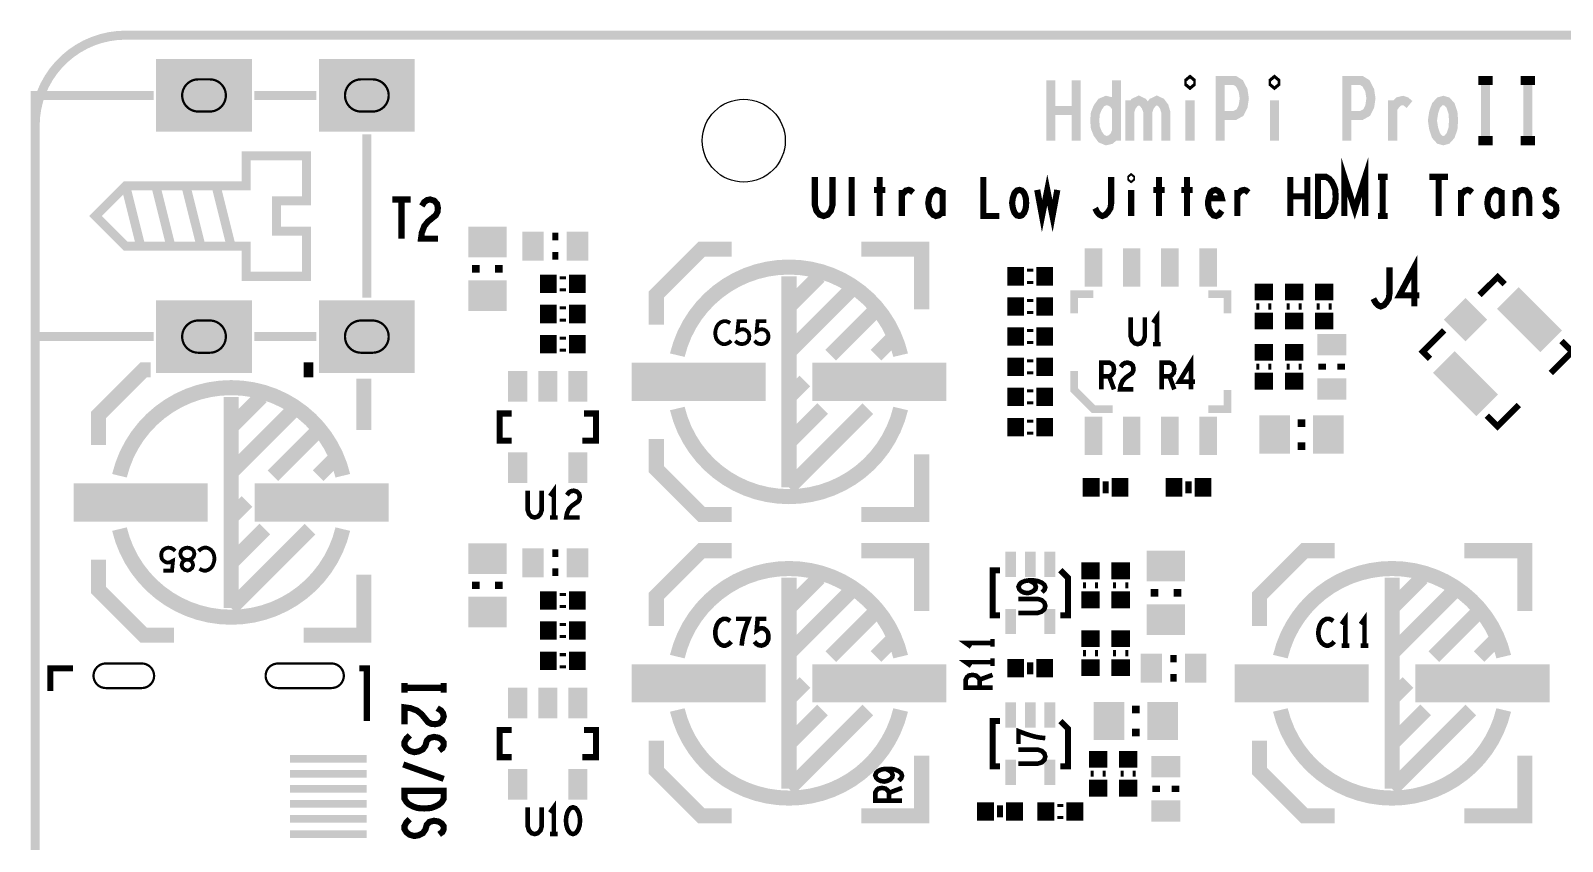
# Model space of a CAD drawing. Extents: x -0.2 to 95.2, y -0.2 to 56.9.
# Drawn here: x -0.2 to 50.6, y 29.8 to 56.7 of the extents above; entities that cross this region are included whole.
import ezdxf

# ---------------------------------------------------------------- set-up
doc = ezdxf.new("R2010")
doc.units = 0
doc.layers.get('0').update_dxf_attribs({"linetype": 'CONTINUOUS'})
for name, color, linetype in [('BOARD_ART', 7, 'CONTINUOUS'), ('HDMIPIPRO-1-4_DRL', 3, 'CONTINUOUS'), ('HDMIPIPROII_ROU', 4, 'CONTINUOUS'), ('PASTETOP_ART', 10, 'CONTINUOUS'), ('SILK_TOP_ART', 12, 'CONTINUOUS')]:
    doc.layers.add(name, color=color, linetype=linetype)

# ---------------------------------------------------------------- blocks, each defined once
blk = doc.blocks.new('RECTANGLE_48')
blk.add_solid([(1.5875, 1.2065), (1.5875, -1.2065), (-1.5875, 1.2065), (-1.5875, -1.2065)])
blk = doc.blocks.new('RECTANGLE_51')
blk.add_solid([(0.4826, 0.3556), (0.4826, -0.3556), (-0.4826, 0.3556), (-0.4826, -0.3556)])
blk = doc.blocks.new('RECTANGLE_50')
blk.add_solid([(2.2225, 0.635), (2.2225, -0.635), (-2.2225, 0.635), (-2.2225, -0.635)])
blk = doc.blocks.new('RECTANGLE_8')
blk.add_solid([(0.508, 0.635), (0.508, -0.635), (-0.508, 0.635), (-0.508, -0.635)])
blk = doc.blocks.new('RECTANGLE_42')
blk.add_solid([(1.27, 0.127), (1.27, -0.127), (-1.27, 0.127), (-1.27, -0.127)])
blk = doc.blocks.new('RECTANGLE_44')
blk.add_solid([(0.2921, 0.635), (0.2921, -0.635), (-0.2921, 0.635), (-0.2921, -0.635)])
blk = doc.blocks.new('RECTANGLE_41')
blk.add_solid([(0.3175, 0.508), (0.3175, -0.508), (-0.3175, 0.508), (-0.3175, -0.508)])
blk = doc.blocks.new('RECTANGLE_12')
blk.add_solid([(0.2794, 0.3048), (0.2794, -0.3048), (-0.2794, 0.3048), (-0.2794, -0.3048)])
blk = doc.blocks.new('CUSTOM_46')
for points in [[(-0.71842, 0), (0, 0.71842), (0.71842, 0), (0, 0.71842)], [(0, -0.71842), (-0.71842, 0), (0, -0.71842), (0.71842, 0)]]:
    blk.add_solid(points)
blk = doc.blocks.new('RECTANGLE_14')
blk.add_solid([(0.635, 0.508), (0.635, -0.508), (-0.635, 0.508), (-0.635, -0.508)])
blk = doc.blocks.new('CUSTOM_40')
for points in [[(-1.07763, 0.35921), (-0.35921, 1.07763), (0.35921, 0.35921), (-0.35921, 1.07763)], [(-0.35921, -0.35921), (-1.07763, 0.35921), (1.07763, -0.35921), (0.35921, 0.35921)], [(0.35921, -1.07763), (-0.35921, -0.35921), (0.35921, -1.07763), (1.07763, -0.35921)]]:
    blk.add_solid(points)
blk = doc.blocks.new('RECTANGLE_52')
blk.add_solid([(0.3556, 0.4826), (0.3556, -0.4826), (-0.3556, 0.4826), (-0.3556, -0.4826)])
blk = doc.blocks.new('RECTANGLE_13')
blk.add_solid([(0.1778, 0.4191), (0.1778, -0.4191), (-0.1778, 0.4191), (-0.1778, -0.4191)])
blk = doc.blocks.new('RECTANGLE_11')
blk.add_solid([(0.3048, 0.2794), (0.3048, -0.2794), (-0.3048, 0.2794), (-0.3048, -0.2794)])
blk = doc.blocks.new('ROUND_15')
blk.add_circle((0, 0), 1.375)

msp = doc.modelspace()

# ---------------------------------------------------------------- linework, layer by layer
at = {"layer": 'BOARD_ART', "const_width": 0.3}
msp.add_lwpolyline([(3, 56.5, 0.4142136), (0, 53.5)], format="xyb", dxfattribs=at)
for points in [[(92, 56.5), (3, 56.5)], [(0, 53.5), (0, 50.25), (0, 46.25)], [(0, 13.25), (0, 43.75), (0, 46.25)]]:
    msp.add_lwpolyline(points, dxfattribs=at)
at = {"layer": 'HDMIPIPROII_ROU', "const_width": 0.075}
for points in [[(5.4094, 55.0338, 1), (5.4094, 53.966)], [(5.7904, 53.966, 1), (5.7904, 55.0338)], [(10.8094, 55.0338, 1), (10.8094, 53.966)], [(11.1904, 53.966, 1), (11.1904, 55.0338)], [(5.4094, 47.0338, 1), (5.4094, 45.966)], [(5.7904, 45.966, 1), (5.7904, 47.0338)], [(10.8094, 47.0338, 1), (10.8094, 45.966)], [(11.1904, 45.966, 1), (11.1904, 47.0338)], [(2.3429, 35.6568, 1), (2.3429, 34.843)], [(3.5369, 34.843, 1), (3.5369, 35.6568)], [(8.0509, 35.6568, 1), (8.0509, 34.843)], [(9.8289, 34.843, 1), (9.8289, 35.6568)]]:
    msp.add_lwpolyline(points, format="xyb", dxfattribs=at)
for points in [[(5.7904, 55.0338), (5.4094, 55.0338)], [(11.1904, 55.0338), (10.8094, 55.0338)], [(5.4094, 53.966), (5.7904, 53.966)], [(10.8094, 53.966), (11.1904, 53.966)], [(5.7904, 47.0338), (5.4094, 47.0338)], [(11.1904, 47.0338), (10.8094, 47.0338)], [(5.4094, 45.966), (5.7904, 45.966)], [(10.8094, 45.966), (11.1904, 45.966)], [(3.5369, 35.6568), (2.3429, 35.6568)], [(9.8289, 35.6568), (8.0509, 35.6568)], [(2.3429, 34.843), (3.5369, 34.843)], [(8.0509, 34.843), (9.8289, 34.843)]]:
    msp.add_lwpolyline(points, dxfattribs=at)
at = {"layer": 'SILK_TOP_ART'}
for points, const_width in [([(33.68, 53), (33.68, 55)], 0.3), ([(34.52, 55), (34.52, 53)], 0.3), ([(35.86, 55), (35.86, 53)], 0.3), ([(38.3, 54.8666), (38.26, 54.9), (38.26, 54.9667), (38.3, 55), (38.34, 54.9667), (38.34, 54.9), (38.3, 54.8666)], 0.3), ([(39.3, 53), (39.3, 55), (39.78, 55), (39.94, 54.9), (40.06, 54.6667), (40.1, 54.4), (40.06, 54.1333), (39.96, 53.9333), (39.78, 53.8333), (39.3, 53.8333)], 0.3), ([(41.1, 54.8666), (41.06, 54.9), (41.06, 54.9667), (41.1, 55), (41.14, 54.9667), (41.14, 54.9), (41.1, 54.8666)], 0.3), ([(43.5, 53), (43.5, 55), (43.98, 55), (44.14, 54.9), (44.26, 54.6667), (44.3, 54.4), (44.26, 54.1333), (44.16, 53.9333), (43.98, 53.8333), (43.5, 53.8333)], 0.3), ([(47.86, 55), (48.34, 55)], 0.3), ([(48.1, 55), (48.1, 53)], 0.3), ([(49.26, 55), (49.74, 55)], 0.3), ([(49.5, 55), (49.5, 53)], 0.3), ([(3.9261, 54.5), (0, 54.5), (0, 46.5), (3.9261, 46.5)], 0.3), ([(9.3261, 54.5), (7.2739, 54.5)], 0.3), ([(35.86, 53.2999), (35.78, 53.1333), (35.66, 53.0333), (35.52, 53), (35.36, 53.0667), (35.24, 53.2333), (35.16, 53.4333), (35.14, 53.6666), (35.16, 53.9), (35.24, 54.1), (35.36, 54.2666), (35.52, 54.3333), (35.66, 54.3), (35.76, 54.2333), (35.86, 54.1)], 0.3), ([(36.3, 53.9666), (36.36, 54.1333), (36.46, 54.2666), (36.6, 54.3333), (36.74, 54.2666), (36.84, 54.1333), (36.9, 53.9666), (36.9, 53)], 0.3), ([(36.3, 53), (36.3, 54.3333)], 0.3), ([(36.9, 53.9666), (36.96, 54.1333), (37.06, 54.2666), (37.2, 54.3333), (37.34, 54.2666), (37.44, 54.1333), (37.5, 53.9333), (37.5, 53)], 0.3), ([(38.3, 54.3333), (38.3, 53)], 0.3), ([(41.1, 54.3333), (41.1, 53)], 0.3), ([(45.02, 54.0667), (45.12, 54.2), (45.22, 54.3), (45.36, 54.3333), (45.46, 54.3), (45.58, 54.2)], 0.3), ([(45.02, 53), (45.02, 54.3333)], 0.3), ([(46.7, 53), (46.58, 53.0333), (46.46, 53.1666), (46.38, 53.4), (46.34, 53.6666), (46.38, 53.9333), (46.46, 54.1667), (46.58, 54.3), (46.7, 54.3333), (46.82, 54.3), (46.94, 54.1667), (47.02, 53.9333), (47.04, 53.6666), (47.02, 53.4), (46.94, 53.1666), (46.82, 53.0333), (46.7, 53)], 0.3), ([(34.52, 54), (33.68, 54)], 0.3), ([(11, 50.5), (11, 53.2071)], 0.3), ([(47.86, 53), (48.34, 53)], 0.3), ([(49.26, 53), (49.74, 53)], 0.3), ([(7.9999, 50.5), (8, 51), (9, 51), (9, 52.5001), (7, 52.5), (7, 51.5), (3, 51.5001), (2, 50.5001), (3.0001, 49.5), (7, 49.5), (7, 48.5), (9, 48.4999), (9, 50), (8, 50), (7.9999, 50.5)], 0.3), ([(43.4163, 50.5), (43.4163, 51.8), (43.763, 50.7167), (44.1097, 51.8), (44.1097, 50.5)], 0.2032), ([(25.8567, 51.8), (25.8567, 50.8683), (25.91, 50.6733), (26.0167, 50.5433), (26.15, 50.5), (26.2833, 50.5433), (26.39, 50.6733), (26.4433, 50.8683), (26.4433, 51.8)], 0.2032), ([(27.077, 50.5), (27.077, 51.8)], 0.2032), ([(28.004, 51.8), (28.004, 50.5)], 0.2032), ([(31.4453, 51.8), (31.4453, 50.5), (31.9787, 50.5)], 0.2032), ([(33.2327, 51.3666), (33.3927, 50.5), (33.566, 51.3666), (33.7393, 50.5), (33.8993, 51.3666)], 0.2032), ([(35.1533, 50.76), (35.22, 50.63), (35.3, 50.5433), (35.3933, 50.5), (35.5, 50.5433), (35.58, 50.63), (35.66, 50.76), (35.6867, 50.9333), (35.6867, 51.8)], 0.2032), ([(36.347, 51.7133), (36.3203, 51.735), (36.3203, 51.7783), (36.347, 51.8), (36.3737, 51.7783), (36.3737, 51.735), (36.347, 51.7133)], 0.2032), ([(37.274, 51.8), (37.274, 50.5)], 0.2032), ([(38.201, 51.8), (38.201, 50.5)], 0.2032), ([(41.629, 50.5), (41.629, 51.8)], 0.2032), ([(42.189, 51.8), (42.189, 50.5)], 0.2032), ([(42.5427, 50.5), (42.5427, 51.8), (42.8093, 51.8), (42.916, 51.735), (42.996, 51.6483), (43.0627, 51.5184), (43.116, 51.3666), (43.1293, 51.15), (43.116, 50.9333), (43.0627, 50.7816), (42.996, 50.6516), (42.916, 50.565), (42.8093, 50.5), (42.5427, 50.5)], 0.2032), ([(44.53, 51.8), (44.85, 51.8)], 0.2032), ([(44.69, 51.8), (44.69, 50.5)], 0.2032), ([(46.2373, 51.8), (46.8507, 51.8)], 0.2032), ([(46.544, 51.8), (46.544, 50.5)], 0.2032), ([(3.5001, 49.5), (3, 51.5)], 0.3), ([(4.5, 49.5), (4, 51.5)], 0.3), ([(5.5, 49.5), (5, 51.5)], 0.3), ([(6.5, 49.5), (6, 51.5)], 0.3), ([(27.8173, 51.3666), (28.1907, 51.3666)], 0.2032), ([(28.7443, 51.1933), (28.811, 51.28), (28.8777, 51.345), (28.971, 51.3666), (29.0377, 51.345), (29.1177, 51.28)], 0.2032), ([(28.7443, 50.5), (28.7443, 51.3666)], 0.2032), ([(30.098, 51.215), (30.0447, 51.3017), (29.9647, 51.345), (29.8713, 51.3666), (29.778, 51.3233), (29.698, 51.2367), (29.6447, 51.1067), (29.618, 50.9333), (29.6447, 50.76), (29.698, 50.63), (29.778, 50.5433), (29.8713, 50.5), (29.9647, 50.5217), (30.0447, 50.5866), (30.098, 50.6733)], 0.2032), ([(30.098, 50.5), (30.098, 51.3666)], 0.2032), ([(32.639, 50.5), (32.559, 50.5217), (32.479, 50.6083), (32.4257, 50.76), (32.399, 50.9333), (32.4257, 51.1067), (32.479, 51.2583), (32.559, 51.345), (32.639, 51.3666), (32.719, 51.345), (32.799, 51.2583), (32.8523, 51.1067), (32.8657, 50.9333), (32.8523, 50.76), (32.799, 50.6083), (32.719, 50.5217), (32.639, 50.5)], 0.2032), ([(36.347, 51.3666), (36.347, 50.5)], 0.2032), ([(37.0873, 51.3666), (37.4607, 51.3666)], 0.2032), ([(38.0143, 51.3666), (38.3877, 51.3666)], 0.2032), ([(38.928, 51.085), (39.3547, 51.085), (39.3147, 51.2367), (39.248, 51.3233), (39.1547, 51.3666), (39.0613, 51.345), (38.9813, 51.28), (38.928, 51.1283), (38.9013, 50.9983), (38.9013, 50.8683), (38.928, 50.7383), (38.9947, 50.6083), (39.0747, 50.5217), (39.168, 50.5), (39.2613, 50.5433), (39.3547, 50.6733)], 0.2032), ([(39.8683, 51.1933), (39.935, 51.28), (40.0017, 51.345), (40.095, 51.3666), (40.1617, 51.345), (40.2417, 51.28)], 0.2032), ([(39.8683, 50.5), (39.8683, 51.3666)], 0.2032), ([(47.2843, 51.1933), (47.351, 51.28), (47.4177, 51.345), (47.511, 51.3666), (47.5777, 51.345), (47.6577, 51.28)], 0.2032), ([(47.2843, 50.5), (47.2843, 51.3666)], 0.2032), ([(48.638, 51.215), (48.5847, 51.3017), (48.5047, 51.345), (48.4113, 51.3666), (48.318, 51.3233), (48.238, 51.2367), (48.1847, 51.1067), (48.158, 50.9333), (48.1847, 50.76), (48.238, 50.63), (48.318, 50.5433), (48.4113, 50.5), (48.5047, 50.5217), (48.5847, 50.5866), (48.638, 50.6733)], 0.2032), ([(48.638, 50.5), (48.638, 51.3666)], 0.2032), ([(49.0983, 51.15), (49.1517, 51.2583), (49.2317, 51.345), (49.3383, 51.3666), (49.4317, 51.345), (49.5117, 51.2583), (49.5517, 51.1067), (49.5517, 50.5)], 0.2032), ([(49.0983, 50.5), (49.0983, 51.3666)], 0.2032), ([(50.052, 50.6516), (50.1187, 50.565), (50.212, 50.5), (50.292, 50.5), (50.372, 50.5433), (50.4253, 50.6083), (50.452, 50.695), (50.4387, 50.825), (50.3853, 50.89), (50.1453, 51.02), (50.092, 51.1717), (50.1187, 51.28), (50.172, 51.345), (50.252, 51.3666), (50.332, 51.345), (50.412, 51.28)], 0.2032), ([(11.8433, 51.05), (12.4567, 51.05)], 0.2032), ([(12.15, 51.05), (12.15, 49.75)], 0.2032), ([(12.8237, 50.8333), (12.9037, 50.9633), (12.997, 51.0283), (13.1037, 51.05), (13.237, 51.0067), (13.3303, 50.8983), (13.357, 50.7684), (13.3437, 50.6383), (13.2903, 50.53), (13.0237, 50.3133), (12.9037, 50.1617), (12.8237, 49.945), (12.797, 49.75), (13.357, 49.75)], 0.2032), ([(42.189, 51.15), (41.629, 51.15)], 0.2032), ([(11, 47.7929), (11, 50.5)], 0.3), ([(44.53, 50.5), (44.85, 50.5)], 0.2032), ([(17.25, 49.6905), (17.25, 49.9445)], 0.2032), ([(17.25, 49.0555), (17.25, 49.3095)], 0.2032), ([(23.1, 49.4), (22.1, 49.4), (20.6, 47.9), (20.6, 46.9)], 0.5), ([(27.4, 49.4), (29.4, 49.4), (29.4, 47.4)], 0.5), ([(14.746, 48.75), (14.492, 48.75)], 0.254), ([(15.508, 48.75), (15.254, 48.75)], 0.254), ([(33, 48.75), (33, 48.65)], 0.2032), ([(44.3833, 47.76), (44.45, 47.63), (44.53, 47.5433), (44.6233, 47.5), (44.73, 47.5433), (44.81, 47.63), (44.89, 47.76), (44.9167, 47.9333), (44.9167, 48.8)], 0.2032), ([(45.737, 47.5), (45.737, 48.8), (45.2437, 47.8683), (45.9103, 47.8683)], 0.2032), ([(17.5, 48.4), (17.5, 48.5)], 0.2032), ([(25, 47.5), (26, 48.5)], 0.5), ([(25, 48.5), (25, 41.5)], 0.5), ([(33, 48.35), (33, 48.25)], 0.2032), ([(47.9057, 47.8806), (48.5, 48.4749), (48.7351, 48.2398)], 0.2032), ([(17.5, 48), (17.5, 48.1)], 0.2032), ([(25, 46), (27, 48)], 0.5), ([(33, 47.75), (33, 47.65)], 0.2032), ([(34.46, 47.27), (34.46, 47.905), (35.095, 47.905)], 0.254), ([(38.905, 47.905), (39.54, 47.905), (39.54, 47.27)], 0.254), ([(17.5, 47.4), (17.5, 47.5)], 0.2032), ([(26.3849, 45.8849), (27.8, 47.3)], 0.5), ([(33, 47.35), (33, 47.25)], 0.2032), ([(37.2025, 46.25), (37.2025, 47.139), (37.0755, 46.9612)], 0.1524), ([(40.5, 47.5), (40.6, 47.5)], 0.2032), ([(40.9, 47.5), (41, 47.5)], 0.2032), ([(41.5, 47.5), (41.6, 47.5)], 0.2032), ([(41.9, 47.5), (42, 47.5)], 0.2032), ([(42.5, 47.5), (42.6, 47.5)], 0.2032), ([(42.9, 47.5), (43, 47.5)], 0.2032), ([(17.5, 47), (17.5, 47.1)], 0.2032), ([(23.0503, 46.9485), (22.9868, 46.9866), (22.9128, 47.012), (22.8281, 47.012), (22.7328, 46.9739), (22.6588, 46.9104), (22.6058, 46.8342), (22.5635, 46.7072), (22.5529, 46.5929), (22.5741, 46.4786), (22.6058, 46.4024), (22.6693, 46.3262), (22.7434, 46.2754), (22.8175, 46.25), (22.8916, 46.25), (22.9657, 46.2754), (23.0292, 46.3135), (23.0821, 46.3643)], 0.127), ([(23.2197, 46.3643), (23.2832, 46.3008), (23.3572, 46.2627), (23.4525, 46.25), (23.5478, 46.2754), (23.6218, 46.3262), (23.6748, 46.4151), (23.6853, 46.5167), (23.6642, 46.6183), (23.6112, 46.6818), (23.5372, 46.7326), (23.4631, 46.7453), (23.389, 46.7326), (23.2938, 46.6818), (23.3255, 47.012), (23.6112, 47.012)], 0.127), ([(23.8547, 46.3643), (23.9182, 46.3008), (23.9922, 46.2627), (24.0875, 46.25), (24.1828, 46.2754), (24.2568, 46.3262), (24.3098, 46.4151), (24.3203, 46.5167), (24.2992, 46.6183), (24.2462, 46.6818), (24.1722, 46.7326), (24.0981, 46.7453), (24.024, 46.7326), (23.9288, 46.6818), (23.9605, 47.012), (24.2462, 47.012)], 0.127), ([(33, 46.75), (33, 46.65)], 0.2032), ([(36.3347, 47.139), (36.3347, 46.5019), (36.377, 46.3685), (36.4617, 46.2796), (36.5675, 46.25), (36.6733, 46.2796), (36.758, 46.3685), (36.8003, 46.5019), (36.8003, 47.139)], 0.1524), ([(46.7322, 46.7071), (46.0251, 46), (46.2602, 45.7649)], 0.2032), ([(7.2739, 46.5), (9.3261, 46.5)], 0.3), ([(17.5, 46.4), (17.5, 46.5)], 0.2032), ([(27.8849, 45.8849), (28.4, 46.4)], 0.5), ([(33, 46.35), (33, 46.25)], 0.2032), ([(37.0755, 46.25), (37.3295, 46.25)], 0.1524), ([(50.2678, 45.2929), (50.9749, 46), (50.6213, 46.3536)], 0.2032), ([(17.5, 46), (17.5, 46.1)], 0.2032), ([(33, 45.75), (33, 45.65)], 0.2032), ([(38.3295, 44.75), (38.3295, 45.639), (37.9379, 45.0019), (38.4671, 45.0019)], 0.1524), ([(3.8261, 45.4), (3.6, 45.4), (2.1, 43.9), (2.1, 42.9)], 0.5), ([(8.9, 45.4), (9.2261, 45.4)], 0.5), ([(10.9, 45.1071), (10.9, 43.4)], 0.5), ([(25, 44.5), (25.5276, 45.0276)], 0.5), ([(33, 45.35), (33, 45.25)], 0.2032), ([(35.73, 44.095), (35.095, 44.095), (34.46, 44.73), (34.46, 45.365)], 0.254), ([(35.3558, 44.75), (35.3558, 45.639), (35.6204, 45.639), (35.7051, 45.5945), (35.758, 45.5353), (35.7792, 45.4167), (35.758, 45.2982), (35.6945, 45.2241), (35.6204, 45.1797), (35.3558, 45.1797)], 0.1524), ([(35.6204, 45.1797), (35.7792, 44.75)], 0.1524), ([(36.0014, 45.4908), (36.0649, 45.5797), (36.139, 45.6242), (36.2237, 45.639), (36.3295, 45.6094), (36.4036, 45.5353), (36.4248, 45.4464), (36.4142, 45.3575), (36.3718, 45.2834), (36.1602, 45.1352), (36.0649, 45.0315), (36.0014, 44.8833), (35.9802, 44.75), (36.4248, 44.75)], 0.1524), ([(37.3558, 44.75), (37.3558, 45.639), (37.6204, 45.639), (37.7051, 45.5945), (37.758, 45.5353), (37.7792, 45.4167), (37.758, 45.2982), (37.6945, 45.2241), (37.6204, 45.1797), (37.3558, 45.1797)], 0.1524), ([(37.6204, 45.1797), (37.7792, 44.75)], 0.1524), ([(40.6, 45.5), (40.5, 45.5)], 0.2032), ([(41, 45.5), (40.9, 45.5)], 0.2032), ([(41.6, 45.5), (41.5, 45.5)], 0.2032), ([(42, 45.5), (41.9, 45.5)], 0.2032), ([(42.8095, 45.5), (42.5555, 45.5)], 0.2032), ([(43.4445, 45.5), (43.1905, 45.5)], 0.2032), ([(6.5, 44.5), (6.5, 37.5)], 0.5), ([(6.5, 43.5), (7.5, 44.5)], 0.5), ([(33, 44.75), (33, 44.65)], 0.2032), ([(39.54, 44.73), (39.54, 44.095), (38.905, 44.095)], 0.254), ([(6.5, 42), (8.5, 44)], 0.5), ([(25, 41.5), (27.6151, 44.1151)], 0.5), ([(25, 43), (26.1151, 44.1151)], 0.5), ([(33, 44.35), (33, 44.25)], 0.2032), ([(49.2071, 44.2322), (48.5, 43.5251), (48.1464, 43.8787)], 0.2032), ([(15.8, 43.95), (15.4, 43.95), (15.4, 43.05), (15.8, 43.05)], 0.2), ([(18.2, 43.95), (18.6, 43.95), (18.6, 43.05), (18.15, 43.05)], 0.2), ([(33, 43.75), (33, 43.65)], 0.2032), ([(42, 43.504), (42, 43.758)], 0.254), ([(7.8849, 41.8849), (9.3, 43.3)], 0.5), ([(23.1, 40.6), (22.1, 40.6), (20.6, 42.1), (20.6, 43.1)], 0.5), ([(33, 43.35), (33, 43.25)], 0.2032), ([(27.4, 40.6), (29.4, 40.6), (29.4, 42.6)], 0.5), ([(42, 42.742), (42, 42.996)], 0.254), ([(9.3849, 41.8849), (9.9, 42.4)], 0.5), ([(35.5, 41.7), (35.5, 41.3)], 0.2032), ([(38.25, 41.7), (38.25, 41.3)], 0.2032), ([(6.5, 40.5), (7.0276, 41.0276)], 0.5), ([(16.3347, 41.389), (16.3347, 40.7519), (16.377, 40.6185), (16.4617, 40.5296), (16.5675, 40.5), (16.6733, 40.5296), (16.758, 40.6185), (16.8003, 40.7519), (16.8003, 41.389)], 0.1524), ([(17.2025, 40.5), (17.2025, 41.389), (17.0755, 41.2112)], 0.1524), ([(17.6364, 41.2408), (17.6999, 41.3297), (17.774, 41.3742), (17.8587, 41.389), (17.9645, 41.3594), (18.0386, 41.2853), (18.0598, 41.1964), (18.0492, 41.1075), (18.0068, 41.0334), (17.7952, 40.8852), (17.6999, 40.7815), (17.6364, 40.6333), (17.6152, 40.5), (18.0598, 40.5)], 0.1524), ([(6.5, 37.5), (9.1151, 40.1151)], 0.5), ([(6.5, 39), (7.6151, 40.1151)], 0.5), ([(17.0755, 40.5), (17.3295, 40.5)], 0.1524), ([(23.1, 39.4), (22.1, 39.4), (20.6, 37.9), (20.6, 36.9)], 0.5), ([(27.4, 39.4), (29.4, 39.4), (29.4, 37.4)], 0.5), ([(43.1, 39.4), (42.1, 39.4), (40.6, 37.9), (40.6, 36.9)], 0.5), ([(47.4, 39.4), (49.4, 39.4), (49.4, 37.4)], 0.5), ([(4.6, 36.6), (3.6, 36.6), (2.1, 38.1), (2.1, 39.1)], 0.5), ([(4.6453, 39.3857), (4.5818, 39.4492), (4.5078, 39.4873), (4.4125, 39.5), (4.3172, 39.4746), (4.2432, 39.4238), (4.1902, 39.3349), (4.1797, 39.2333), (4.2008, 39.1317), (4.2538, 39.0682), (4.3278, 39.0174), (4.4019, 39.0047), (4.476, 39.0174), (4.5712, 39.0682), (4.5395, 38.738), (4.2538, 38.738)], 0.127), ([(5.0475, 39.5), (4.9734, 39.4873), (4.8888, 39.4492), (4.8358, 39.3857), (4.8147, 39.2968), (4.8358, 39.2079), (4.8993, 39.1317), (4.9946, 39.0936), (5.1004, 39.0936), (5.1639, 39.0682), (5.2168, 39.0047), (5.238, 38.9158), (5.2062, 38.8269), (5.1322, 38.7634), (5.0475, 38.738), (4.9628, 38.7634), (4.8888, 38.8269), (4.857, 38.9158), (4.8782, 39.0047), (4.9311, 39.0682), (4.9946, 39.0936), (5.1004, 39.0936), (5.1957, 39.1317), (5.2592, 39.2079), (5.2803, 39.2968), (5.2592, 39.3857), (5.2062, 39.4492), (5.1216, 39.4873), (5.0475, 39.5)], 0.127), ([(5.4497, 38.8015), (5.5132, 38.7634), (5.5872, 38.738), (5.6719, 38.738), (5.7672, 38.7761), (5.8412, 38.8396), (5.8942, 38.9158), (5.9365, 39.0428), (5.9471, 39.1571), (5.9259, 39.2714), (5.8942, 39.3476), (5.8307, 39.4238), (5.7566, 39.4746), (5.6825, 39.5), (5.6084, 39.5), (5.5343, 39.4746), (5.4708, 39.4365), (5.4179, 39.3857)], 0.127), ([(17.25, 39.1905), (17.25, 39.4445)], 0.2032), ([(8.9, 36.6), (10.9, 36.6), (10.9, 38.6)], 0.5), ([(17.25, 38.5555), (17.25, 38.8095)], 0.2032), ([(25, 38.5), (25, 31.5)], 0.5), ([(25, 37.5), (26, 38.5)], 0.5), ([(32, 37.25), (31.75, 37.25), (31.75, 38.75), (32, 38.75)], 0.2), ([(34, 38.75), (34.25, 38.5), (34.25, 37.25), (34, 37.25)], 0.2), ([(45, 38.5), (45, 31.5)], 0.5), ([(45, 37.5), (46, 38.5)], 0.5), ([(14.746, 38.25), (14.492, 38.25)], 0.254), ([(15.508, 38.25), (15.254, 38.25)], 0.254), ([(17.5, 37.9), (17.5, 38)], 0.2032), ([(25, 36), (27, 38)], 0.5), ([(33.3963, 38.0226), (33.4704, 38.0967), (33.5, 38.1813), (33.4704, 38.266), (33.3815, 38.3401), (33.2481, 38.393), (33.1148, 38.4142), (32.9518, 38.4142), (32.8184, 38.393), (32.6999, 38.3401), (32.6406, 38.2766), (32.611, 38.2025), (32.6406, 38.1178), (32.6999, 38.0543), (32.7888, 38.012), (32.9074, 37.9908), (33.011, 38.012), (33.1148, 38.0649), (33.174, 38.1284), (33.1889, 38.2025), (33.1592, 38.2872), (33.0851, 38.3507), (32.9518, 38.4142)], 0.1524), ([(34.75, 38.25), (34.85, 38.25)], 0.2032), ([(35.15, 38.25), (35.25, 38.25)], 0.2032), ([(35.75, 38.25), (35.85, 38.25)], 0.2032), ([(36.15, 38.25), (36.25, 38.25)], 0.2032), ([(36.992, 38), (37.246, 38)], 0.254), ([(37.754, 38), (38.008, 38)], 0.254), ([(45, 36), (47, 38)], 0.5), ([(17.5, 37.5), (17.5, 37.6)], 0.2032), ([(32.611, 37.3347), (33.2481, 37.3347), (33.3815, 37.377), (33.4704, 37.4617), (33.5, 37.5675), (33.4704, 37.6733), (33.3815, 37.758), (33.2481, 37.8003), (32.611, 37.8003)], 0.1524), ([(17.5, 36.9), (17.5, 37)], 0.2032), ([(23.0503, 37.0649), (22.9868, 37.1094), (22.9128, 37.139), (22.8281, 37.139), (22.7328, 37.0945), (22.6588, 37.0205), (22.6058, 36.9316), (22.5635, 36.7834), (22.5529, 36.65), (22.5741, 36.5167), (22.6058, 36.4278), (22.6693, 36.3389), (22.7434, 36.2796), (22.8175, 36.25), (22.8916, 36.25), (22.9657, 36.2796), (23.0292, 36.3241), (23.0821, 36.3833)], 0.1524), ([(23.4313, 36.25), (23.4525, 36.4426), (23.4843, 36.6056), (23.5266, 36.7538), (23.5795, 36.9167), (23.6642, 37.139), (23.2408, 37.139)], 0.1524), ([(23.8547, 36.3833), (23.9182, 36.3093), (23.9922, 36.2648), (24.0875, 36.25), (24.1828, 36.2796), (24.2568, 36.3389), (24.3098, 36.4426), (24.3203, 36.5611), (24.2992, 36.6797), (24.2462, 36.7538), (24.1722, 36.813), (24.0981, 36.8278), (24.024, 36.813), (23.9288, 36.7538), (23.9605, 37.139), (24.2462, 37.139)], 0.1524), ([(26.3849, 35.8849), (27.8, 37.3)], 0.5), ([(43.0503, 37.0649), (42.9868, 37.1094), (42.9128, 37.139), (42.8281, 37.139), (42.7328, 37.0945), (42.6588, 37.0205), (42.6058, 36.9316), (42.5635, 36.7834), (42.5529, 36.65), (42.5741, 36.5167), (42.6058, 36.4278), (42.6693, 36.3389), (42.7434, 36.2796), (42.8175, 36.25), (42.8916, 36.25), (42.9657, 36.2796), (43.0292, 36.3241), (43.0821, 36.3833)], 0.1524), ([(43.4525, 36.25), (43.4525, 37.139), (43.3255, 36.9612)], 0.1524), ([(44.0875, 36.25), (44.0875, 37.139), (43.9605, 36.9612)], 0.1524), ([(46.3849, 35.8849), (47.8, 37.3)], 0.5), ([(17.5, 36.5), (17.5, 36.6)], 0.2032), ([(27.8849, 35.8849), (28.4, 36.4)], 0.5), ([(47.8849, 35.8849), (48.4, 36.4)], 0.5), ([(17.5, 35.9), (17.5, 36)], 0.2032), ([(31.75, 36.3375), (30.861, 36.3375), (31.0388, 36.2105)], 0.1524), ([(31.75, 36.2105), (31.75, 36.4645)], 0.1524), ([(34.85, 36), (34.75, 36)], 0.2032), ([(35.25, 36), (35.15, 36)], 0.2032), ([(35.85, 36), (35.75, 36)], 0.2032), ([(36.25, 36), (36.15, 36)], 0.2032), ([(43.3255, 36.25), (43.5795, 36.25)], 0.1524), ([(43.9605, 36.25), (44.2145, 36.25)], 0.1524), ([(1.25, 35.5), (0.5, 35.5), (0.5, 34.75)], 0.2032), ([(11, 33.75), (11, 35.5), (10.75, 35.5)], 0.2032), ([(17.5, 35.5), (17.5, 35.6)], 0.2032), ([(31.75, 35.7025), (30.861, 35.7025), (31.0388, 35.5755)], 0.1524), ([(31.75, 35.5755), (31.75, 35.8295)], 0.1524), ([(33, 35.3), (33, 35.7)], 0.2032), ([(37.75, 35.6905), (37.75, 35.9445)], 0.2032), ([(12.25, 35.01), (12.25, 34.69)], 0.2032), ([(13.55, 35.01), (13.55, 34.69)], 0.2032), ([(25, 34.5), (25.5276, 35.0276)], 0.5), ([(31.75, 34.8558), (30.861, 34.8558), (30.861, 35.1204), (30.9055, 35.2051), (30.9647, 35.258), (31.0833, 35.2792), (31.2018, 35.258), (31.2759, 35.1945), (31.3203, 35.1204), (31.3203, 34.8558)], 0.1524), ([(31.3203, 35.1204), (31.75, 35.2792)], 0.1524), ([(37.75, 35.0555), (37.75, 35.3095)], 0.2032), ([(45, 34.5), (45.5276, 35.0276)], 0.5), ([(13.55, 34.85), (12.25, 34.85)], 0.2032), ([(13.3333, 34.1763), (13.4633, 34.0963), (13.5283, 34.003), (13.55, 33.8963), (13.5067, 33.763), (13.3983, 33.6697), (13.2684, 33.643), (13.1383, 33.6563), (13.03, 33.7097), (12.8133, 33.9763), (12.6617, 34.0963), (12.445, 34.1763), (12.25, 34.203), (12.25, 33.643)], 0.2032), ([(25, 31.5), (27.6151, 34.1151)], 0.5), ([(25, 33), (26.1151, 34.1151)], 0.5), ([(36.5, 34.004), (36.5, 34.258)], 0.254), ([(45, 31.5), (47.6151, 34.1151)], 0.5), ([(45, 33), (46.1151, 34.1151)], 0.5), ([(15.8, 33.45), (15.4, 33.45), (15.4, 32.55), (15.8, 32.55)], 0.2), ([(18.2, 33.45), (18.6, 33.45), (18.6, 32.55), (18.15, 32.55)], 0.2), ([(32, 32.25), (31.75, 32.25), (31.75, 33.75), (32, 33.75)], 0.2), ([(34, 33.75), (34.25, 33.5), (34.25, 32.25), (34, 32.25)], 0.2), ([(36.5, 33.242), (36.5, 33.496)], 0.254), ([(12.4233, 33.276), (12.315, 33.1693), (12.25, 33.0493), (12.25, 32.9427), (12.315, 32.836), (12.4233, 32.756), (12.575, 32.716), (12.7266, 32.7427), (12.8567, 32.8093), (12.9433, 32.9293), (12.9867, 33.0893), (13.0733, 33.1827), (13.225, 33.2227), (13.3767, 33.196), (13.485, 33.1293), (13.55, 33.036), (13.55, 32.9427), (13.5067, 32.8493), (13.3983, 32.7693)], 0.2032), ([(23.1, 30.6), (22.1, 30.6), (20.6, 32.1), (20.6, 33.1)], 0.5), ([(33.5, 33.1813), (33.3074, 33.2025), (33.1444, 33.2343), (32.9962, 33.2766), (32.8333, 33.3295), (32.611, 33.4142), (32.611, 32.9908)], 0.1524), ([(43.1, 30.6), (42.1, 30.6), (40.6, 32.1), (40.6, 33.1)], 0.5), ([(27.4, 30.6), (29.4, 30.6), (29.4, 32.6)], 0.5), ([(32.611, 32.3347), (33.2481, 32.3347), (33.3815, 32.377), (33.4704, 32.4617), (33.5, 32.5675), (33.4704, 32.6733), (33.3815, 32.758), (33.2481, 32.8003), (32.611, 32.8003)], 0.1524), ([(47.4, 30.6), (49.4, 30.6), (49.4, 32.6)], 0.5), ([(12.2067, 32.309), (13.55, 31.829)], 0.2032), ([(28.6463, 31.7726), (28.7204, 31.8467), (28.75, 31.9313), (28.7204, 32.016), (28.6315, 32.0901), (28.4981, 32.143), (28.3648, 32.1642), (28.2018, 32.1642), (28.0684, 32.143), (27.9499, 32.0901), (27.8906, 32.0266), (27.861, 31.9525), (27.8906, 31.8678), (27.9499, 31.8043), (28.0388, 31.762), (28.1574, 31.7408), (28.261, 31.762), (28.3648, 31.8149), (28.424, 31.8784), (28.4389, 31.9525), (28.4092, 32.0372), (28.3351, 32.1007), (28.2018, 32.1642)], 0.1524), ([(35, 32), (35.1, 32)], 0.2032), ([(35.4, 32), (35.5, 32)], 0.2032), ([(36, 32), (36.1, 32)], 0.2032), ([(36.4, 32), (36.5, 32)], 0.2032), ([(12.25, 31.4353), (13.55, 31.4353), (13.55, 31.1687), (13.485, 31.062), (13.3983, 30.982), (13.2684, 30.9153), (13.1166, 30.862), (12.9, 30.8487), (12.6833, 30.862), (12.5316, 30.9153), (12.4016, 30.982), (12.315, 31.062), (12.25, 31.1687), (12.25, 31.4353)], 0.2032), ([(28.75, 31.1058), (27.861, 31.1058), (27.861, 31.3704), (27.9055, 31.4551), (27.9647, 31.508), (28.0833, 31.5292), (28.2018, 31.508), (28.2759, 31.4445), (28.3203, 31.3704), (28.3203, 31.1058)], 0.1524), ([(28.3203, 31.3704), (28.75, 31.5292)], 0.1524), ([(37.0555, 31.5), (37.3095, 31.5)], 0.2032), ([(37.6905, 31.5), (37.9445, 31.5)], 0.2032), ([(17.2025, 30), (17.2025, 30.889), (17.0755, 30.7112)], 0.1524), ([(32, 30.95), (32, 30.55)], 0.2032), ([(34, 30.9), (34, 31)], 0.2032), ([(12.4233, 30.495), (12.315, 30.3883), (12.25, 30.2683), (12.25, 30.1617), (12.315, 30.055), (12.4233, 29.975), (12.575, 29.935), (12.7266, 29.9617), (12.8567, 30.0283), (12.9433, 30.1483), (12.9867, 30.3083), (13.0733, 30.4017), (13.225, 30.4417), (13.3767, 30.415), (13.485, 30.3483), (13.55, 30.255), (13.55, 30.1617), (13.5067, 30.0683), (13.3983, 29.9883)], 0.2032), ([(16.3347, 30.889), (16.3347, 30.2519), (16.377, 30.1185), (16.4617, 30.0296), (16.5675, 30), (16.6733, 30.0296), (16.758, 30.1185), (16.8003, 30.2519), (16.8003, 30.889)], 0.1524), ([(17.8375, 30.889), (17.7528, 30.8594), (17.6893, 30.7853), (17.647, 30.6964), (17.6152, 30.5778), (17.6047, 30.4445), (17.6152, 30.3111), (17.647, 30.1926), (17.6893, 30.1037), (17.7528, 30.0296), (17.8375, 30), (17.9222, 30.0296), (17.9857, 30.1037), (18.028, 30.1926), (18.0598, 30.3111), (18.0703, 30.4445), (18.0598, 30.5778), (18.028, 30.6964), (17.9857, 30.7853), (17.9222, 30.8594), (17.8375, 30.889)], 0.1524), ([(34, 30.5), (34, 30.6)], 0.2032), ([(17.0755, 30), (17.3295, 30)], 0.1524)]:
    msp.add_lwpolyline(points, dxfattribs=dict(at, const_width=const_width))
at = {"layer": 'SILK_TOP_ART', "const_width": 0.5}
for points in [[(25, 48.8079, 0.3470716), (21.2963, 45.8849)], [(28.7037, 45.8849, 0.3470716), (25, 48.8079)], [(6.5, 44.8079, 0.3470716), (2.7963, 41.8849)], [(10.2037, 41.8849, 0.3470716), (6.5, 44.8079)], [(21.2963, 44.1151, 0.3470716), (25, 41.1921)], [(25, 41.1921, 0.3470716), (28.7037, 44.1151)], [(2.7963, 40.1151, 0.3470716), (6.5, 37.1921)], [(6.5, 37.1921, 0.3470716), (10.2037, 40.1151)], [(25, 38.8079, 0.3470716), (21.2963, 35.8849)], [(28.7037, 35.8849, 0.3470716), (25, 38.8079)], [(45, 38.8079, 0.3470716), (41.2963, 35.8849)], [(48.7037, 35.8849, 0.3470716), (45, 38.8079)], [(21.2963, 34.1151, 0.3470716), (25, 31.1921)], [(25, 31.1921, 0.3470716), (28.7037, 34.1151)], [(41.2963, 34.1151, 0.3470716), (45, 31.1921)], [(45, 31.1921, 0.3470716), (48.7037, 34.1151)]]:
    msp.add_lwpolyline(points, format="xyb", dxfattribs=at)

# ---------------------------------------------------------------- block references
at = {"layer": 'HDMIPIPRO-1-4_DRL'}
msp.add_blockref('ROUND_15', (23.5, 53), dxfattribs=at)
at = {"layer": 'PASTETOP_ART'}
for name, p in [('RECTANGLE_48', (5.6, 54.5)), ('RECTANGLE_48', (11, 54.5)), ('RECTANGLE_14', (15, 49.639)), ('RECTANGLE_52', (16.5134, 49.5)), ('RECTANGLE_52', (17.9866, 49.5)), ('RECTANGLE_44', (35.095, 48.794)), ('RECTANGLE_44', (36.365, 48.794)), ('RECTANGLE_44', (37.635, 48.794)), ('RECTANGLE_44', (38.905, 48.794)), ('RECTANGLE_12', (32.52, 48.5)), ('RECTANGLE_12', (33.48, 48.5)), ('RECTANGLE_14', (15, 47.861)), ('RECTANGLE_12', (17.02, 48.25)), ('RECTANGLE_12', (17.98, 48.25)), ('RECTANGLE_11', (40.75, 47.98)), ('RECTANGLE_11', (41.75, 47.98)), ('RECTANGLE_11', (42.75, 47.98)), ('RECTANGLE_12', (32.52, 47.5)), ('RECTANGLE_12', (33.48, 47.5)), ('CUSTOM_46', (47.4393, 47.0607)), ('CUSTOM_40', (49.5607, 47.0607)), ('RECTANGLE_48', (5.6, 46.5)), ('RECTANGLE_48', (11, 46.5)), ('RECTANGLE_12', (17.02, 47.25)), ('RECTANGLE_12', (17.98, 47.25)), ('RECTANGLE_11', (40.75, 47.02)), ('RECTANGLE_11', (41.75, 47.02)), ('RECTANGLE_11', (42.75, 47.02)), ('RECTANGLE_12', (32.52, 46.5)), ('RECTANGLE_12', (33.48, 46.5)), ('RECTANGLE_12', (17.02, 46.25)), ('RECTANGLE_12', (17.98, 46.25)), ('RECTANGLE_11', (40.75, 45.98)), ('RECTANGLE_11', (41.75, 45.98)), ('RECTANGLE_51', (43, 46.2366)), ('RECTANGLE_12', (32.52, 45.5)), ('RECTANGLE_12', (33.48, 45.5)), ('CUSTOM_40', (47.4393, 44.9393)), ('RECTANGLE_41', (16, 44.85)), ('RECTANGLE_41', (17, 44.85)), ('RECTANGLE_41', (18, 44.85)), ('RECTANGLE_50', (22, 45)), ('RECTANGLE_50', (28, 45)), ('RECTANGLE_11', (40.75, 45.02)), ('RECTANGLE_11', (41.75, 45.02)), ('RECTANGLE_12', (32.52, 44.5)), ('RECTANGLE_12', (33.48, 44.5)), ('RECTANGLE_51', (43, 44.7634)), ('RECTANGLE_12', (32.52, 43.5)), ('RECTANGLE_12', (33.48, 43.5)), ('RECTANGLE_44', (35.095, 43.206)), ('RECTANGLE_44', (36.365, 43.206)), ('RECTANGLE_44', (37.635, 43.206)), ('RECTANGLE_44', (38.905, 43.206)), ('RECTANGLE_8', (41.111, 43.25)), ('RECTANGLE_8', (42.889, 43.25)), ('RECTANGLE_41', (16, 42.15)), ('RECTANGLE_41', (18, 42.15)), ('RECTANGLE_12', (35.02, 41.5)), ('RECTANGLE_12', (35.98, 41.5)), ('RECTANGLE_12', (37.77, 41.5)), ('RECTANGLE_12', (38.73, 41.5)), ('RECTANGLE_50', (3.5, 41)), ('RECTANGLE_50', (9.5, 41)), ('RECTANGLE_14', (15, 39.139)), ('RECTANGLE_52', (16.5134, 39)), ('RECTANGLE_52', (17.9866, 39)), ('RECTANGLE_13', (32.35, 38.95)), ('RECTANGLE_13', (33, 38.95)), ('RECTANGLE_13', (33.65, 38.95)), ('RECTANGLE_14', (37.5, 38.889)), ('RECTANGLE_11', (35, 38.73)), ('RECTANGLE_11', (36, 38.73)), ('RECTANGLE_14', (15, 37.361)), ('RECTANGLE_12', (17.02, 37.75)), ('RECTANGLE_12', (17.98, 37.75)), ('RECTANGLE_11', (35, 37.77)), ('RECTANGLE_11', (36, 37.77)), ('RECTANGLE_14', (37.5, 37.111)), ('RECTANGLE_13', (32.35, 37.05)), ('RECTANGLE_13', (33.65, 37.05)), ('RECTANGLE_12', (17.02, 36.75)), ('RECTANGLE_12', (17.98, 36.75)), ('RECTANGLE_11', (35, 36.48)), ('RECTANGLE_11', (36, 36.48)), ('RECTANGLE_12', (17.02, 35.75)), ('RECTANGLE_12', (17.98, 35.75)), ('RECTANGLE_50', (22, 35)), ('RECTANGLE_50', (28, 35)), ('RECTANGLE_12', (32.52, 35.5)), ('RECTANGLE_12', (33.48, 35.5)), ('RECTANGLE_11', (35, 35.52)), ('RECTANGLE_11', (36, 35.52)), ('RECTANGLE_52', (37.0134, 35.5)), ('RECTANGLE_52', (38.4866, 35.5)), ('RECTANGLE_50', (42, 35)), ('RECTANGLE_50', (48, 35)), ('RECTANGLE_41', (16, 34.35)), ('RECTANGLE_41', (17, 34.35)), ('RECTANGLE_41', (18, 34.35)), ('RECTANGLE_13', (32.35, 33.95)), ('RECTANGLE_13', (33, 33.95)), ('RECTANGLE_13', (33.65, 33.95)), ('RECTANGLE_8', (35.611, 33.75)), ('RECTANGLE_8', (37.389, 33.75)), ('RECTANGLE_42', (9.72, 32.5)), ('RECTANGLE_11', (35.25, 32.48)), ('RECTANGLE_11', (36.25, 32.48)), ('RECTANGLE_51', (37.5, 32.2366)), ('RECTANGLE_42', (9.72, 32)), ('RECTANGLE_41', (16, 31.65)), ('RECTANGLE_41', (18, 31.65)), ('RECTANGLE_13', (32.35, 32.05)), ('RECTANGLE_13', (33.65, 32.05)), ('RECTANGLE_42', (9.72, 31.5)), ('RECTANGLE_11', (35.25, 31.52)), ('RECTANGLE_11', (36.25, 31.52)), ('RECTANGLE_42', (9.72, 31)), ('RECTANGLE_12', (31.52, 30.75)), ('RECTANGLE_12', (32.48, 30.75)), ('RECTANGLE_12', (33.52, 30.75)), ('RECTANGLE_12', (34.48, 30.75)), ('RECTANGLE_51', (37.5, 30.7634)), ('RECTANGLE_42', (9.72, 30.5)), ('RECTANGLE_42', (9.72, 30))]:
    msp.add_blockref(name, p, dxfattribs=at)

doc.saveas('drawing.dxf')
